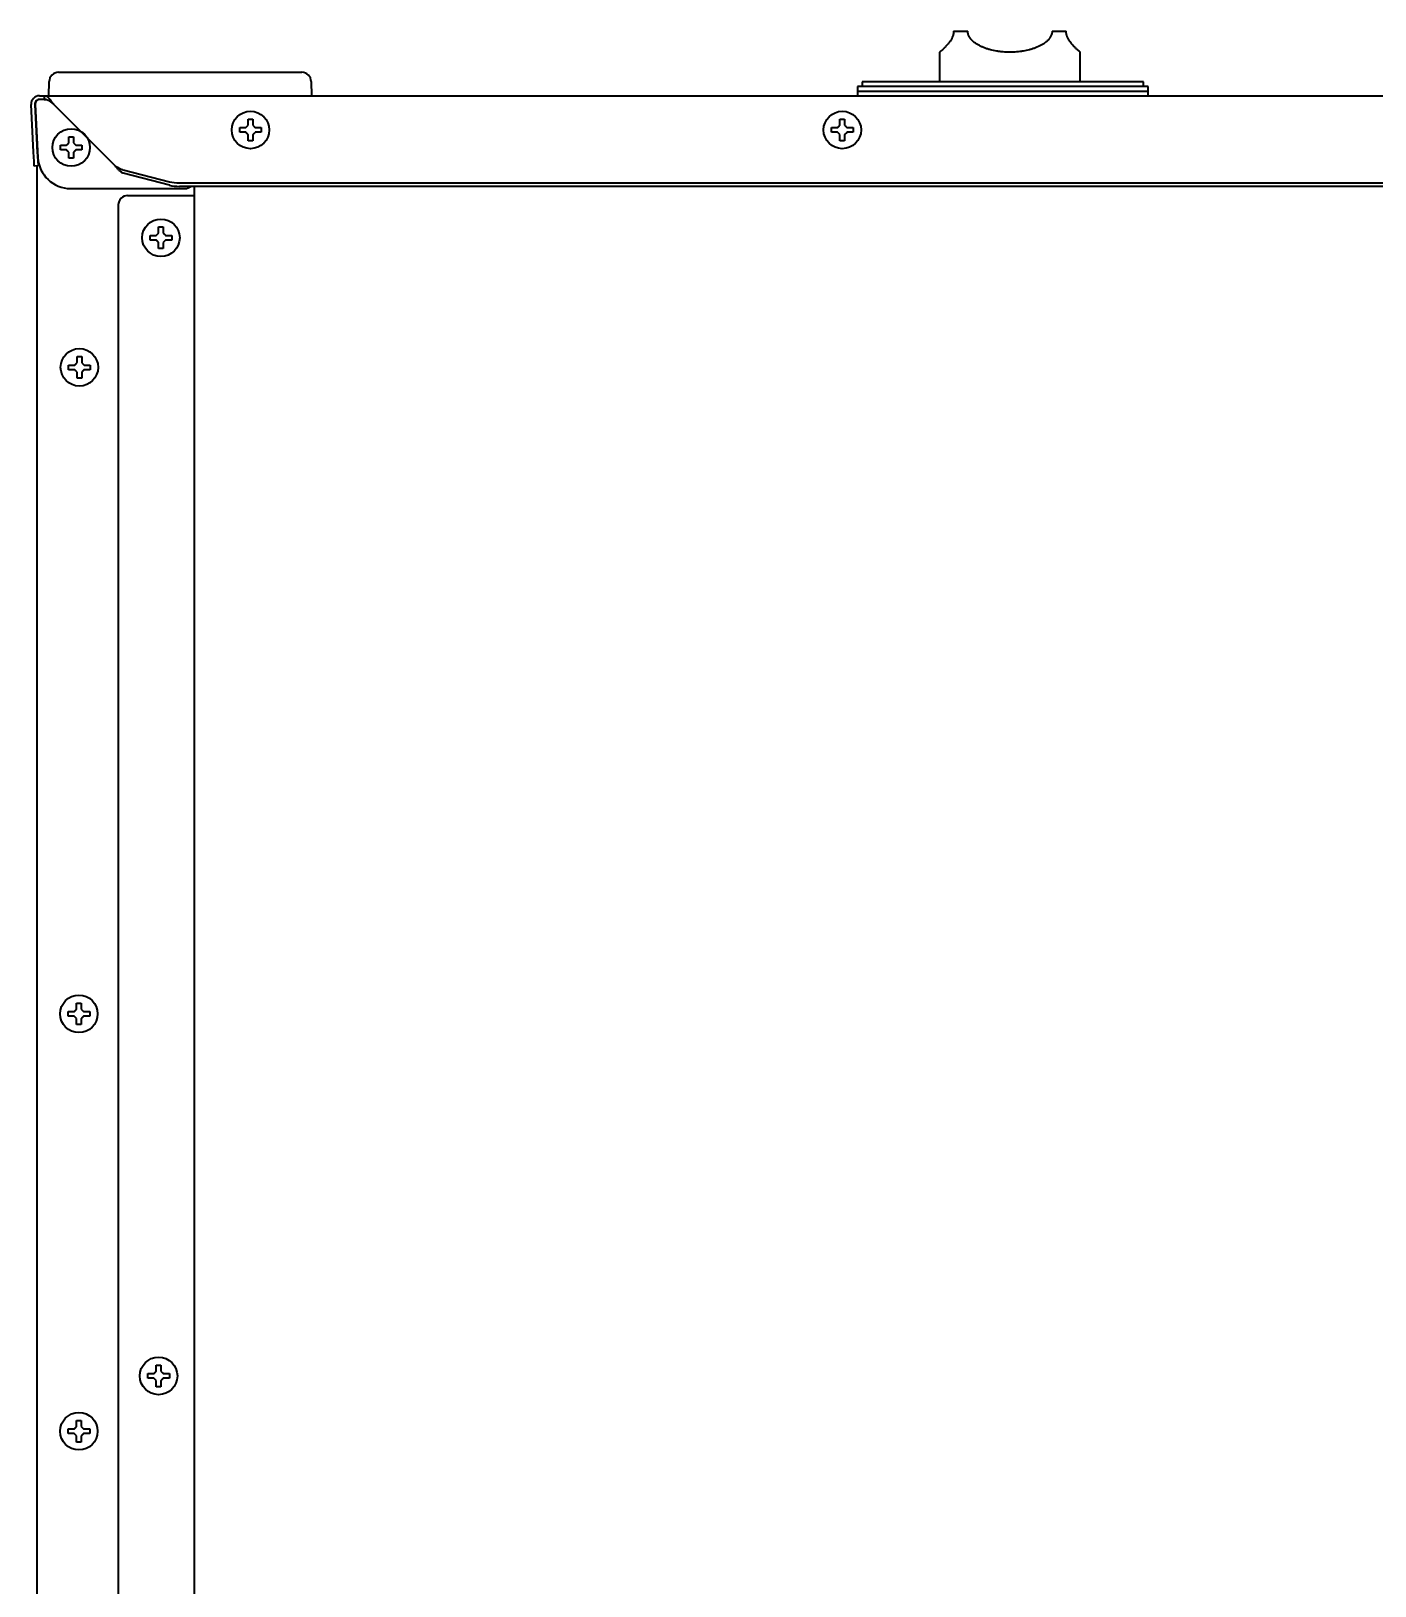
# Model space of a CAD drawing. Extents: x 6327 to 10269, y -393 to 3036.
# Drawn here: x 6336.3 to 6622.9, y 1602.6 to 1934.3 of the extents above; entities that cross this region are included whole.
import ezdxf

# ---------------------------------------------------------------- set-up
doc = ezdxf.new("R2010")
doc.units = 0
doc.header["$LTSCALE"] = 5
doc.layers.add('1', color=7, linetype='CONTINUOUS', true_color=0xffffff)

msp = doc.modelspace()

# ---------------------------------------------------------------- linework, layer by layer
at = {"layer": '1', "color": 7, "linetype": 'Continuous', "lineweight": 35}
for p, q in [((6533.07, 1934.33), (6536.07, 1934.33)), ((6554.07, 1934.33), (6557.07, 1934.33)), ((6530.07, 1929.83), (6530.07, 1923.53)), ((6560.07, 1923.53), (6560.07, 1929.83)), ((6342.13, 1925.53), (6347.12, 1925.53)), ((6347.12, 1925.53), (6389.02, 1925.53)), ((6389.02, 1925.53), (6394.02, 1925.53)), ((6340.07, 1920.53), (6340.13, 1923.56)), ((6396.02, 1923.56), (6396.07, 1920.53)), ((6543.57, 1922.53), (6512.57, 1922.53)), ((6512.57, 1922.53), (6512.57, 1921.53)), ((6512.57, 1921.53), (6574.57, 1921.53)), ((6512.57, 1921.53), (6512.57, 1920.53)), ((6573.57, 1923.53), (6513.57, 1923.53)), ((6513.57, 1923.53), (6513.57, 1922.53)), ((6574.57, 1922.53), (6543.57, 1922.53)), ((6573.57, 1922.53), (6573.57, 1923.53)), ((6574.57, 1921.53), (6574.57, 1922.53)), ((6574.57, 1920.53), (6574.57, 1921.53)), ((6336.81, 1908.52), (6336.28, 1918.63)), ((6337.07, 1918.67), (6337.6, 1908.56)), ((6337.13, 1918.67), (6337.72, 1907.37)), ((6338.07, 1920.53), (6339.07, 1920.53)), ((6339.07, 1919.73), (6338.07, 1919.73)), ((6339.34, 1920.53), (7085.8, 1920.53)), ((6339.44, 1919.73), (6339.47, 1919.73)), ((6341.07, 1918.73), (6354.27, 1905.53)), ((6380.77, 1913.23), (6380.77, 1913.73)), ((6380.77, 1912.73), (6380.77, 1913.23)), ((6385.37, 1913.73), (6385.37, 1913.23)), ((6385.37, 1913.23), (6385.37, 1912.73)), ((6507.02, 1913.23), (6507.02, 1913.73)), ((6507.02, 1912.73), (6507.02, 1913.23)), ((6511.62, 1913.73), (6511.62, 1913.23)), ((6511.62, 1913.23), (6511.62, 1912.73)), ((6336.91, 1906.52), (6336.81, 1908.52)), ((6337.57, 1909.15), (6337.57, 1910.18)), ((6337.6, 1908.56), (6337.76, 1905.57)), ((6342.52, 1909.48), (6342.52, 1909.98)), ((6342.52, 1908.98), (6342.52, 1909.48)), ((6347.12, 1909.98), (6347.12, 1909.48)), ((6347.12, 1909.48), (6347.12, 1908.98)), ((6336.96, 1905.53), (6336.91, 1906.52)), ((6337.76, 1905.57), (6336.96, 1905.53)), ((6337.57, 1374.13), (6337.57, 1905.55)), ((6355.94, 1904.75), (6365.83, 1902.19)), ((6365.83, 1901.42), (6355.94, 1903.98)), ((6367.95, 1901.97), (7057.19, 1901.97)), ((7057.19, 1901.19), (6367.95, 1901.19)), ((6371.07, 1901.19), (6371.07, 1387.03)), ((6344.7, 1900.73), (6369.08, 1900.73)), ((6356.87, 1899.23), (6370.07, 1899.23)), ((6370.07, 1899.23), (6371.07, 1899.23)), ((6354.87, 1897.23), (6354.87, 1376.53)), ((6361.67, 1890.23), (6361.67, 1890.73)), ((6361.67, 1889.73), (6361.67, 1890.23)), ((6366.27, 1890.73), (6366.27, 1890.23)), ((6366.27, 1890.23), (6366.27, 1889.73)), ((6344.27, 1862.58), (6344.27, 1863.08)), ((6344.27, 1862.08), (6344.27, 1862.58)), ((6348.87, 1863.08), (6348.87, 1862.58)), ((6348.87, 1862.58), (6348.87, 1862.08)), ((6344.17, 1724.63), (6344.17, 1725.13)), ((6348.77, 1725.13), (6348.77, 1724.63)), ((6344.17, 1724.13), (6344.17, 1724.63)), ((6348.77, 1724.63), (6348.77, 1724.13)), ((6361.17, 1647.38), (6361.17, 1647.88)), ((6361.17, 1646.88), (6361.17, 1647.38)), ((6365.77, 1647.88), (6365.77, 1647.38)), ((6365.77, 1647.38), (6365.77, 1646.88)), ((6344.17, 1635.58), (6344.17, 1636.08)), ((6344.17, 1635.08), (6344.17, 1635.58)), ((6348.77, 1636.08), (6348.77, 1635.58)), ((6348.77, 1635.58), (6348.77, 1635.08))]:
    msp.add_line(p, q, dxfattribs=at)
for centre in [(6383.07, 1913.23), (6509.32, 1913.23), (6344.82, 1909.48), (6363.97, 1890.23), (6346.57, 1862.58), (6346.47, 1724.63), (6363.47, 1647.38), (6346.47, 1635.58)]:
    msp.add_circle(centre, 4, dxfattribs=at)
for centre, radius, start, end in [((6342.13, 1923.53), 2, 90, 179), ((6394.02, 1923.53), 2, 1, 90), ((6338.07, 1918.73), 1.8, 90, 183), ((6338.07, 1918.73), 1, 90, 183), ((6356.87, 1897.23), 2, 90, 180)]:
    msp.add_arc(centre, radius, start, end, dxfattribs=at)
for centre, major_axis, ratio, start_param, end_param in [((6338.13, 1918.73), (0.726, -0.689), 0.998716, 2.330656, 3.952529), ((6344.71, 1907.75), (-2.31, -6.64), 0.995739, 5.100498, 6.616119), ((6367.95, 1902.74), (-3, 0), 0.258819, 0.785398, 1.570796), ((6367.95, 1901.97), (3, 0), 0.258819, 3.926991, 4.712389), ((6369.07, 1902.73), (-1.42, 1.42), 0.992433, 2.359993, 3.055618)]:
    msp.add_ellipse(centre, major_axis=major_axis, ratio=ratio, start_param=start_param, end_param=end_param, dxfattribs=at)
for points, knots in [([(6533.07, 1934.33), (6533.07, 1934.27), (6533.07, 1934.21), (6533.06, 1934.09), (6533.06, 1934.03), (6533.04, 1933.85), (6533.02, 1933.74), (6532.97, 1933.51), (6532.93, 1933.4), (6532.86, 1933.2), (6532.83, 1933.1), (6532.76, 1932.96), (6532.74, 1932.91), (6532.7, 1932.82), (6532.68, 1932.77), (6532.61, 1932.64), (6532.56, 1932.55), (6532.47, 1932.39), (6532.42, 1932.32), (6532.32, 1932.17), (6532.27, 1932.09), (6532.19, 1931.99), (6532.17, 1931.95), (6532.12, 1931.89), (6532.09, 1931.85), (6532.02, 1931.76), (6531.97, 1931.69), (6531.82, 1931.51), (6531.72, 1931.4), (6531.54, 1931.19), (6531.45, 1931.1), (6531.27, 1930.91), (6531.18, 1930.83), (6531.06, 1930.71), (6531.02, 1930.67), (6530.94, 1930.6), (6530.91, 1930.56), (6530.8, 1930.46), (6530.73, 1930.4), (6530.54, 1930.22), (6530.43, 1930.13), (6530.3, 1930.01), (6530.26, 1929.98), (6530.21, 1929.94), (6530.18, 1929.92), (6530.16, 1929.9), (6530.15, 1929.89), (6530.15, 1929.89), (6530.12, 1929.86), (6530.1, 1929.85), (6530.08, 1929.83), (6530.07, 1929.83), (6530.07, 1929.83), (6530.07, 1929.83), (6530.07, 1929.83)], [0, 0, 0, 0, 0.015615, 0.015615, 0.031229, 0.031229, 0.062458, 0.062458, 0.093687, 0.093687, 0.124916, 0.124916, 0.140531, 0.140531, 0.156145, 0.156145, 0.187374, 0.187374, 0.218603, 0.218603, 0.249832, 0.249832, 0.265447, 0.265447, 0.281061, 0.281061, 0.312291, 0.312291, 0.374749, 0.374749, 0.437207, 0.437207, 0.499665, 0.499665, 0.530894, 0.530894, 0.562123, 0.562123, 0.624581, 0.624581, 0.749497, 0.749497, 0.811955, 0.811955, 0.843184, 0.858799, 0.858799, 0.874413, 0.874413, 0.936872, 0.936872, 0.99933, 0.99933, 1, 1, 1, 1]), ([(6554.07, 1934.33), (6554.07, 1934.27), (6554.07, 1934.21), (6554.06, 1934.09), (6554.05, 1934.03), (6554.03, 1933.85), (6554, 1933.74), (6553.93, 1933.51), (6553.88, 1933.4), (6553.79, 1933.2), (6553.73, 1933.1), (6553.66, 1932.98), (6553.65, 1932.96), (6553.61, 1932.91), (6553.6, 1932.89), (6553.55, 1932.82), (6553.52, 1932.77), (6553.42, 1932.64), (6553.35, 1932.55), (6553.2, 1932.39), (6553.13, 1932.31), (6552.97, 1932.16), (6552.89, 1932.09), (6552.77, 1931.99), (6552.72, 1931.95), (6552.64, 1931.89), (6552.59, 1931.85), (6552.46, 1931.76), (6552.38, 1931.69), (6552.2, 1931.57), (6552.1, 1931.52), (6551.92, 1931.4), (6551.82, 1931.35), (6551.35, 1931.09), (6550.95, 1930.91), (6550.43, 1930.71), (6550.32, 1930.67), (6550.11, 1930.6), (6549.79, 1930.49), (6549.46, 1930.39), (6548.8, 1930.22), (6548.35, 1930.13), (6547.77, 1930.03), (6547.6, 1930.01), (6547.42, 1929.98), (6547.3, 1929.97), (6547.25, 1929.96), (6546.95, 1929.92), (6546.72, 1929.9), (6546.01, 1929.84), (6545.54, 1929.83), (6544.6, 1929.83), (6544.13, 1929.84), (6543.54, 1929.89), (6543.42, 1929.9), (6543.18, 1929.93), (6542.83, 1929.96), (6542.48, 1930.01), (6541.8, 1930.13), (6541.35, 1930.22), (6540.69, 1930.39), (6540.47, 1930.46), (6540.15, 1930.56), (6540.04, 1930.59), (6539.83, 1930.67), (6539.72, 1930.71), (6539.41, 1930.83), (6539.2, 1930.91), (6538.8, 1931.09), (6538.61, 1931.19), (6538.23, 1931.4), (6538.04, 1931.51), (6537.77, 1931.69), (6537.68, 1931.76), (6537.51, 1931.89), (6537.42, 1931.95), (6537.26, 1932.09), (6537.18, 1932.16), (6537.02, 1932.32), (6536.94, 1932.39), (6536.83, 1932.52), (6536.8, 1932.56), (6536.73, 1932.64), (6536.69, 1932.68), (6536.59, 1932.82), (6536.53, 1932.91), (6536.41, 1933.1), (6536.36, 1933.2), (6536.3, 1933.32), (6536.29, 1933.35), (6536.26, 1933.4), (6536.25, 1933.43), (6536.22, 1933.51), (6536.2, 1933.57), (6536.15, 1933.73), (6536.12, 1933.85), (6536.1, 1934), (6536.09, 1934.03), (6536.09, 1934.09), (6536.08, 1934.12), (6536.08, 1934.21), (6536.07, 1934.27), (6536.07, 1934.33)], [0, 0, 0, 0, 0.007812, 0.007812, 0.015625, 0.015625, 0.03125, 0.03125, 0.046875, 0.046875, 0.0625, 0.0625, 0.066406, 0.066406, 0.070313, 0.070313, 0.078125, 0.078125, 0.09375, 0.09375, 0.109375, 0.109375, 0.125, 0.125, 0.132813, 0.132813, 0.140625, 0.140625, 0.15625, 0.15625, 0.171875, 0.171875, 0.1875, 0.1875, 0.25, 0.25, 0.265625, 0.265625, 0.28125, 0.3125, 0.3125, 0.375, 0.375, 0.390625, 0.398438, 0.398438, 0.40625, 0.40625, 0.4375, 0.4375, 0.5, 0.5, 0.5625, 0.5625, 0.578125, 0.578125, 0.59375, 0.625, 0.625, 0.6875, 0.6875, 0.71875, 0.71875, 0.734375, 0.734375, 0.75, 0.75, 0.78125, 0.78125, 0.8125, 0.8125, 0.84375, 0.84375, 0.859375, 0.859375, 0.875, 0.875, 0.890625, 0.890625, 0.90625, 0.90625, 0.914062, 0.914062, 0.921875, 0.921875, 0.9375, 0.9375, 0.953125, 0.953125, 0.957031, 0.957031, 0.960937, 0.960937, 0.96875, 0.96875, 0.984375, 0.984375, 0.988281, 0.988281, 0.992187, 0.992187, 1, 1, 1, 1]), ([(6560.07, 1929.83), (6560.07, 1929.83), (6560.07, 1929.83), (6560.07, 1929.83), (6560.07, 1929.83), (6560.04, 1929.85), (6560.03, 1929.86), (6559.96, 1929.92), (6559.89, 1929.98), (6559.78, 1930.07), (6559.75, 1930.1), (6559.71, 1930.13), (6559.68, 1930.16), (6559.67, 1930.17), (6559.6, 1930.23), (6559.54, 1930.28), (6559.42, 1930.4), (6559.35, 1930.46), (6559.2, 1930.6), (6559.13, 1930.67), (6558.96, 1930.83), (6558.88, 1930.91), (6558.7, 1931.09), (6558.61, 1931.19), (6558.49, 1931.32), (6558.47, 1931.35), (6558.42, 1931.4), (6558.4, 1931.43), (6558.32, 1931.52), (6558.27, 1931.57), (6558.13, 1931.76), (6558.03, 1931.88), (6557.9, 1932.06), (6557.88, 1932.09), (6557.83, 1932.17), (6557.8, 1932.2), (6557.73, 1932.32), (6557.68, 1932.39), (6557.58, 1932.56), (6557.54, 1932.64), (6557.45, 1932.81), (6557.4, 1932.91), (6557.35, 1933.03), (6557.34, 1933.05), (6557.32, 1933.1), (6557.29, 1933.17), (6557.26, 1933.25), (6557.21, 1933.41), (6557.18, 1933.51), (6557.15, 1933.65), (6557.14, 1933.68), (6557.13, 1933.74), (6557.12, 1933.77), (6557.11, 1933.85), (6557.1, 1933.91), (6557.08, 1934.09), (6557.07, 1934.21), (6557.07, 1934.33)], [0, 0, 0, 0, 0.001747, 0.001747, 0.064137, 0.064137, 0.126528, 0.126528, 0.25131, 0.25131, 0.282505, 0.298103, 0.298103, 0.313701, 0.313701, 0.376092, 0.376092, 0.438482, 0.438482, 0.500873, 0.500873, 0.563264, 0.563264, 0.625655, 0.625655, 0.641253, 0.641253, 0.65685, 0.65685, 0.688046, 0.688046, 0.750437, 0.750437, 0.766034, 0.766034, 0.781632, 0.781632, 0.812827, 0.812827, 0.844023, 0.844023, 0.875218, 0.875218, 0.883017, 0.883017, 0.890816, 0.906414, 0.906414, 0.937609, 0.937609, 0.945408, 0.945408, 0.953207, 0.953207, 0.968805, 0.968805, 1, 1, 1, 1]), ([(6339.34, 1920.53), (6339.38, 1920.53), (6339.42, 1920.52), (6339.48, 1920.49), (6339.5, 1920.48), (6339.54, 1920.45), (6339.55, 1920.45), (6339.58, 1920.43), (6339.59, 1920.42), (6339.65, 1920.38), (6339.71, 1920.33), (6339.82, 1920.23), (6339.88, 1920.17), (6339.95, 1920.11)], [0, 0, 0, 0, 0.25, 0.25, 0.375, 0.375, 0.4375, 0.4375, 0.5, 0.5, 0.75, 0.75, 1, 1, 1, 1]), ([(6339.95, 1919.5), (6339.89, 1919.53), (6339.83, 1919.56), (6339.72, 1919.61), (6339.67, 1919.64), (6339.6, 1919.66), (6339.59, 1919.67), (6339.56, 1919.68), (6339.53, 1919.69), (6339.49, 1919.7), (6339.42, 1919.72), (6339.38, 1919.73), (6339.34, 1919.73)], [0, 0, 0, 0, 0.25, 0.25, 0.5, 0.5, 0.5625, 0.5625, 0.625, 0.75, 0.75, 1, 1, 1, 1]), ([(6339.95, 1920.11), (6340.05, 1920.03), (6340.14, 1919.93), (6340.28, 1919.78), (6340.33, 1919.72), (6340.4, 1919.64), (6340.42, 1919.61), (6340.47, 1919.55), (6340.49, 1919.52), (6340.61, 1919.37), (6340.7, 1919.25), (6340.84, 1919.06), (6340.89, 1918.99), (6340.96, 1918.89), (6340.98, 1918.86), (6341.03, 1918.79), (6341.05, 1918.76), (6341.07, 1918.73)], [0, 0, 0, 0, 0.25, 0.25, 0.375, 0.375, 0.4375, 0.4375, 0.5, 0.5, 0.75, 0.75, 0.875, 0.875, 0.9375, 0.9375, 1, 1, 1, 1]), ([(6341.07, 1918.73), (6341.05, 1918.74), (6341.03, 1918.76), (6340.98, 1918.8), (6340.96, 1918.82), (6340.89, 1918.87), (6340.79, 1918.94), (6340.7, 1919.02), (6340.63, 1919.07), (6340.61, 1919.08), (6340.56, 1919.12), (6340.49, 1919.17), (6340.42, 1919.22), (6340.33, 1919.28), (6340.28, 1919.31), (6340.14, 1919.4), (6340.05, 1919.45), (6339.95, 1919.5)], [0, 0, 0, 0, 0.0625, 0.0625, 0.125, 0.125, 0.25, 0.375, 0.375, 0.4375, 0.4375, 0.5, 0.625, 0.625, 0.75, 0.75, 1, 1, 1, 1]), ([(6383.57, 1915.53), (6383.57, 1915.32), (6383.57, 1915.11), (6383.57, 1914.79), (6383.57, 1914.68), (6383.57, 1914.45), (6383.57, 1914.34), (6383.57, 1914.23)], [0, 0, 0, 0, 0.5, 0.5, 0.75, 0.75, 1, 1, 1, 1]), ([(6509.82, 1915.53), (6509.82, 1915.32), (6509.82, 1915.11), (6509.82, 1914.79), (6509.82, 1914.68), (6509.82, 1914.45), (6509.82, 1914.34), (6509.82, 1914.23)], [0, 0, 0, 0, 0.5, 0.5, 0.75, 0.75, 1, 1, 1, 1]), ([(6345.32, 1911.78), (6345.32, 1911.57), (6345.32, 1911.36), (6345.32, 1911.04), (6345.32, 1910.93), (6345.32, 1910.7), (6345.32, 1910.59), (6345.32, 1910.48)], [0, 0, 0, 0, 0.5, 0.5, 0.75, 0.75, 1, 1, 1, 1]), ([(6380.77, 1913.73), (6380.98, 1913.73), (6381.19, 1913.73), (6381.51, 1913.73), (6381.62, 1913.73), (6381.84, 1913.73), (6381.96, 1913.73), (6382.07, 1913.73)], [0, 0, 0, 0, 0.5, 0.5, 0.75, 0.75, 1, 1, 1, 1]), ([(6382.57, 1910.93), (6382.57, 1911.13), (6382.57, 1911.34), (6382.57, 1911.66), (6382.57, 1911.77), (6382.57, 1912), (6382.57, 1912.11), (6382.57, 1912.23)], [0, 0, 0, 0, 0.5, 0.5, 0.75, 0.75, 1, 1, 1, 1]), ([(6385.37, 1912.73), (6385.17, 1912.73), (6384.96, 1912.73), (6384.64, 1912.73), (6384.53, 1912.73), (6384.3, 1912.73), (6384.19, 1912.73), (6384.07, 1912.73)], [0, 0, 0, 0, 0.5, 0.5, 0.75, 0.75, 1, 1, 1, 1]), ([(6507.02, 1913.73), (6507.23, 1913.73), (6507.44, 1913.73), (6507.76, 1913.73), (6507.87, 1913.73), (6508.09, 1913.73), (6508.21, 1913.73), (6508.32, 1913.73)], [0, 0, 0, 0, 0.5, 0.5, 0.75, 0.75, 1, 1, 1, 1]), ([(6508.82, 1910.93), (6508.82, 1911.13), (6508.82, 1911.34), (6508.82, 1911.66), (6508.82, 1911.77), (6508.82, 1912), (6508.82, 1912.11), (6508.82, 1912.23)], [0, 0, 0, 0, 0.5, 0.5, 0.75, 0.75, 1, 1, 1, 1]), ([(6511.62, 1912.73), (6511.42, 1912.73), (6511.21, 1912.73), (6510.89, 1912.73), (6510.78, 1912.73), (6510.55, 1912.73), (6510.44, 1912.73), (6510.32, 1912.73)], [0, 0, 0, 0, 0.5, 0.5, 0.75, 0.75, 1, 1, 1, 1]), ([(6342.52, 1909.98), (6342.73, 1909.98), (6342.94, 1909.98), (6343.26, 1909.98), (6343.37, 1909.98), (6343.59, 1909.98), (6343.71, 1909.98), (6343.82, 1909.98)], [0, 0, 0, 0, 0.5, 0.5, 0.75, 0.75, 1, 1, 1, 1]), ([(6344.32, 1907.18), (6344.32, 1907.38), (6344.32, 1907.59), (6344.32, 1907.91), (6344.32, 1908.02), (6344.32, 1908.25), (6344.32, 1908.36), (6344.32, 1908.48)], [0, 0, 0, 0, 0.5, 0.5, 0.75, 0.75, 1, 1, 1, 1]), ([(6347.12, 1908.98), (6346.92, 1908.98), (6346.71, 1908.98), (6346.39, 1908.98), (6346.28, 1908.98), (6346.05, 1908.98), (6345.94, 1908.98), (6345.82, 1908.98)], [0, 0, 0, 0, 0.5, 0.5, 0.75, 0.75, 1, 1, 1, 1]), ([(6355.94, 1903.98), (6355.87, 1904), (6355.8, 1904.03), (6355.71, 1904.08), (6355.7, 1904.09), (6355.66, 1904.11), (6355.64, 1904.12), (6355.59, 1904.15), (6355.56, 1904.17), (6355.45, 1904.24), (6355.38, 1904.3), (6355.25, 1904.42), (6355.18, 1904.48), (6355.04, 1904.62), (6354.97, 1904.7), (6354.83, 1904.85), (6354.76, 1904.93), (6354.66, 1905.05), (6354.62, 1905.09), (6354.57, 1905.16), (6354.55, 1905.18), (6354.52, 1905.22), (6354.5, 1905.24), (6354.41, 1905.35), (6354.34, 1905.44), (6354.27, 1905.53)], [0, 0, 0, 0, 0.125, 0.125, 0.15625, 0.15625, 0.1875, 0.1875, 0.25, 0.25, 0.375, 0.375, 0.5, 0.5, 0.625, 0.625, 0.75, 0.75, 0.8125, 0.8125, 0.84375, 0.84375, 0.875, 0.875, 1, 1, 1, 1]), ([(6354.27, 1905.53), (6354.31, 1905.5), (6354.34, 1905.48), (6354.41, 1905.44), (6354.45, 1905.42), (6354.55, 1905.35), (6354.62, 1905.31), (6354.83, 1905.19), (6354.97, 1905.11), (6355.18, 1905), (6355.25, 1904.97), (6355.35, 1904.93), (6355.39, 1904.91), (6355.46, 1904.88), (6355.49, 1904.87), (6355.59, 1904.84), (6355.66, 1904.81), (6355.8, 1904.78), (6355.87, 1904.76), (6355.94, 1904.75)], [0, 0, 0, 0, 0.0625, 0.0625, 0.125, 0.125, 0.25, 0.25, 0.5, 0.5, 0.625, 0.625, 0.6875, 0.6875, 0.75, 0.75, 0.875, 0.875, 1, 1, 1, 1]), ([(6364.47, 1892.53), (6364.47, 1892.32), (6364.47, 1892.11), (6364.47, 1891.79), (6364.47, 1891.68), (6364.47, 1891.45), (6364.47, 1891.34), (6364.47, 1891.23)], [0, 0, 0, 0, 0.5, 0.5, 0.75, 0.75, 1, 1, 1, 1]), ([(6361.67, 1890.73), (6361.88, 1890.73), (6362.09, 1890.73), (6362.41, 1890.73), (6362.52, 1890.73), (6362.74, 1890.73), (6362.86, 1890.73), (6362.97, 1890.73)], [0, 0, 0, 0, 0.5, 0.5, 0.75, 0.75, 1, 1, 1, 1]), ([(6363.47, 1887.93), (6363.47, 1888.13), (6363.47, 1888.34), (6363.47, 1888.66), (6363.47, 1888.77), (6363.47, 1889), (6363.47, 1889.11), (6363.47, 1889.23)], [0, 0, 0, 0, 0.5, 0.5, 0.75, 0.75, 1, 1, 1, 1]), ([(6366.27, 1889.73), (6366.07, 1889.73), (6365.86, 1889.73), (6365.54, 1889.73), (6365.43, 1889.73), (6365.2, 1889.73), (6365.09, 1889.73), (6364.97, 1889.73)], [0, 0, 0, 0, 0.5, 0.5, 0.75, 0.75, 1, 1, 1, 1]), ([(6347.07, 1864.88), (6347.07, 1864.67), (6347.07, 1864.46), (6347.07, 1864.14), (6347.07, 1864.03), (6347.07, 1863.8), (6347.07, 1863.69), (6347.07, 1863.58)], [0, 0, 0, 0, 0.5, 0.5, 0.75, 0.75, 1, 1, 1, 1]), ([(6344.27, 1863.08), (6344.48, 1863.08), (6344.69, 1863.08), (6345.01, 1863.08), (6345.12, 1863.08), (6345.34, 1863.08), (6345.46, 1863.08), (6345.57, 1863.08)], [0, 0, 0, 0, 0.5, 0.5, 0.75, 0.75, 1, 1, 1, 1]), ([(6346.07, 1860.28), (6346.07, 1860.48), (6346.07, 1860.69), (6346.07, 1861.01), (6346.07, 1861.12), (6346.07, 1861.35), (6346.07, 1861.46), (6346.07, 1861.58)], [0, 0, 0, 0, 0.5, 0.5, 0.75, 0.75, 1, 1, 1, 1]), ([(6348.87, 1862.08), (6348.67, 1862.08), (6348.46, 1862.08), (6348.14, 1862.08), (6348.03, 1862.08), (6347.8, 1862.08), (6347.69, 1862.08), (6347.57, 1862.08)], [0, 0, 0, 0, 0.5, 0.5, 0.75, 0.75, 1, 1, 1, 1]), ([(6344.17, 1725.13), (6344.38, 1725.13), (6344.59, 1725.13), (6344.91, 1725.13), (6345.02, 1725.13), (6345.24, 1725.13), (6345.36, 1725.13), (6345.47, 1725.13)], [0, 0, 0, 0, 0.5, 0.5, 0.75, 0.75, 1, 1, 1, 1]), ([(6346.97, 1726.93), (6346.97, 1726.72), (6346.97, 1726.51), (6346.97, 1726.19), (6346.97, 1726.08), (6346.97, 1725.85), (6346.97, 1725.74), (6346.97, 1725.63)], [0, 0, 0, 0, 0.5, 0.5, 0.75, 0.75, 1, 1, 1, 1]), ([(6345.97, 1722.33), (6345.97, 1722.53), (6345.97, 1722.74), (6345.97, 1723.06), (6345.97, 1723.17), (6345.97, 1723.4), (6345.97, 1723.51), (6345.97, 1723.63)], [0, 0, 0, 0, 0.5, 0.5, 0.75, 0.75, 1, 1, 1, 1]), ([(6348.77, 1724.13), (6348.57, 1724.13), (6348.36, 1724.13), (6348.04, 1724.13), (6347.93, 1724.13), (6347.7, 1724.13), (6347.59, 1724.13), (6347.47, 1724.13)], [0, 0, 0, 0, 0.5, 0.5, 0.75, 0.75, 1, 1, 1, 1]), ([(6363.97, 1649.68), (6363.97, 1649.47), (6363.97, 1649.26), (6363.97, 1648.94), (6363.97, 1648.83), (6363.97, 1648.6), (6363.97, 1648.49), (6363.97, 1648.38)], [0, 0, 0, 0, 0.5, 0.5, 0.75, 0.75, 1, 1, 1, 1]), ([(6361.17, 1647.88), (6361.38, 1647.88), (6361.59, 1647.88), (6361.91, 1647.88), (6362.02, 1647.88), (6362.24, 1647.88), (6362.36, 1647.88), (6362.47, 1647.88)], [0, 0, 0, 0, 0.5, 0.5, 0.75, 0.75, 1, 1, 1, 1]), ([(6362.97, 1645.08), (6362.97, 1645.28), (6362.97, 1645.49), (6362.97, 1645.81), (6362.97, 1645.92), (6362.97, 1646.15), (6362.97, 1646.26), (6362.97, 1646.38)], [0, 0, 0, 0, 0.5, 0.5, 0.75, 0.75, 1, 1, 1, 1]), ([(6365.77, 1646.88), (6365.57, 1646.88), (6365.36, 1646.88), (6365.04, 1646.88), (6364.93, 1646.88), (6364.7, 1646.88), (6364.59, 1646.88), (6364.47, 1646.88)], [0, 0, 0, 0, 0.5, 0.5, 0.75, 0.75, 1, 1, 1, 1]), ([(6344.17, 1636.08), (6344.38, 1636.08), (6344.59, 1636.08), (6344.91, 1636.08), (6345.02, 1636.08), (6345.24, 1636.08), (6345.36, 1636.08), (6345.47, 1636.08)], [0, 0, 0, 0, 0.5, 0.5, 0.75, 0.75, 1, 1, 1, 1]), ([(6346.97, 1637.88), (6346.97, 1637.67), (6346.97, 1637.46), (6346.97, 1637.14), (6346.97, 1637.03), (6346.97, 1636.8), (6346.97, 1636.69), (6346.97, 1636.58)], [0, 0, 0, 0, 0.5, 0.5, 0.75, 0.75, 1, 1, 1, 1]), ([(6345.97, 1633.28), (6345.97, 1633.48), (6345.97, 1633.69), (6345.97, 1634.01), (6345.97, 1634.12), (6345.97, 1634.35), (6345.97, 1634.46), (6345.97, 1634.58)], [0, 0, 0, 0, 0.5, 0.5, 0.75, 0.75, 1, 1, 1, 1]), ([(6348.77, 1635.08), (6348.57, 1635.08), (6348.36, 1635.08), (6348.04, 1635.08), (6347.93, 1635.08), (6347.7, 1635.08), (6347.59, 1635.08), (6347.47, 1635.08)], [0, 0, 0, 0, 0.5, 0.5, 0.75, 0.75, 1, 1, 1, 1])]:
    msp.add_open_spline(points, degree=3, knots=knots, dxfattribs=at)
for points in [[(6339.07, 1920.53), (6339.07, 1920.26), (6339.07, 1919.99), (6339.07, 1919.73)], [(6339.07, 1920.53), (6339.16, 1920.53), (6339.25, 1920.53), (6339.34, 1920.53)], [(6339.07, 1919.73), (6339.16, 1919.73), (6339.25, 1919.73), (6339.34, 1919.73)], [(6382.07, 1913.73), (6382.1, 1913.75), (6382.14, 1913.8), (6382.22, 1913.87), (6382.29, 1913.94), (6382.36, 1914.01), (6382.43, 1914.08), (6382.5, 1914.15), (6382.55, 1914.2), (6382.57, 1914.23)], [(6382.57, 1914.23), (6382.57, 1914.28), (6382.57, 1914.39), (6382.57, 1914.55), (6382.57, 1914.71), (6382.57, 1914.86), (6382.57, 1915.02), (6382.57, 1915.17), (6382.57, 1915.34), (6382.57, 1915.46), (6382.57, 1915.53)], [(6382.57, 1915.53), (6382.74, 1915.53), (6383.07, 1915.53), (6383.41, 1915.53), (6383.57, 1915.53)], [(6383.57, 1914.23), (6383.6, 1914.2), (6383.65, 1914.15), (6383.72, 1914.08), (6383.8, 1914), (6383.87, 1913.93), (6383.93, 1913.86), (6384, 1913.8), (6384.05, 1913.75), (6384.07, 1913.73)], [(6508.32, 1913.73), (6508.35, 1913.75), (6508.39, 1913.8), (6508.47, 1913.87), (6508.54, 1913.94), (6508.61, 1914.01), (6508.68, 1914.08), (6508.75, 1914.15), (6508.8, 1914.2), (6508.82, 1914.23)], [(6508.82, 1914.23), (6508.82, 1914.28), (6508.82, 1914.39), (6508.82, 1914.55), (6508.82, 1914.71), (6508.82, 1914.86), (6508.82, 1915.02), (6508.82, 1915.17), (6508.82, 1915.34), (6508.82, 1915.46), (6508.82, 1915.53)], [(6508.82, 1915.53), (6508.99, 1915.53), (6509.32, 1915.53), (6509.66, 1915.53), (6509.82, 1915.53)], [(6509.82, 1914.23), (6509.85, 1914.2), (6509.9, 1914.15), (6509.97, 1914.08), (6510.05, 1914), (6510.12, 1913.93), (6510.18, 1913.86), (6510.25, 1913.8), (6510.3, 1913.75), (6510.32, 1913.73)], [(6344.32, 1910.48), (6344.32, 1910.53), (6344.32, 1910.64), (6344.32, 1910.8), (6344.32, 1910.96), (6344.32, 1911.11), (6344.32, 1911.27), (6344.32, 1911.42), (6344.32, 1911.59), (6344.32, 1911.71), (6344.32, 1911.78)], [(6344.32, 1911.78), (6344.49, 1911.78), (6344.82, 1911.78), (6345.16, 1911.78), (6345.32, 1911.78)], [(6382.07, 1912.73), (6382.02, 1912.73), (6381.91, 1912.73), (6381.75, 1912.73), (6381.59, 1912.73), (6381.43, 1912.73), (6381.28, 1912.73), (6381.13, 1912.73), (6380.96, 1912.73), (6380.84, 1912.73), (6380.77, 1912.73)], [(6382.57, 1912.23), (6382.55, 1912.25), (6382.5, 1912.3), (6382.42, 1912.38), (6382.35, 1912.45), (6382.28, 1912.52), (6382.21, 1912.59), (6382.14, 1912.66), (6382.1, 1912.7), (6382.07, 1912.73)], [(6383.57, 1910.93), (6383.41, 1910.93), (6383.07, 1910.93), (6382.74, 1910.93), (6382.57, 1910.93)], [(6384.07, 1912.73), (6384.05, 1912.7), (6384, 1912.65), (6383.93, 1912.58), (6383.86, 1912.51), (6383.79, 1912.44), (6383.72, 1912.37), (6383.64, 1912.3), (6383.6, 1912.25), (6383.57, 1912.23)], [(6383.57, 1912.23), (6383.57, 1912.17), (6383.57, 1912.06), (6383.57, 1911.9), (6383.57, 1911.74), (6383.57, 1911.59), (6383.57, 1911.44), (6383.57, 1911.28), (6383.57, 1911.11), (6383.57, 1910.99), (6383.57, 1910.93)], [(6384.07, 1913.73), (6384.13, 1913.73), (6384.24, 1913.73), (6384.4, 1913.73), (6384.56, 1913.73), (6384.71, 1913.73), (6384.86, 1913.73), (6385.02, 1913.73), (6385.19, 1913.73), (6385.31, 1913.73), (6385.37, 1913.73)], [(6508.32, 1912.73), (6508.27, 1912.73), (6508.16, 1912.73), (6508, 1912.73), (6507.84, 1912.73), (6507.68, 1912.73), (6507.53, 1912.73), (6507.38, 1912.73), (6507.21, 1912.73), (6507.09, 1912.73), (6507.02, 1912.73)], [(6508.82, 1912.23), (6508.8, 1912.25), (6508.75, 1912.3), (6508.67, 1912.38), (6508.6, 1912.45), (6508.53, 1912.52), (6508.46, 1912.59), (6508.39, 1912.66), (6508.35, 1912.7), (6508.32, 1912.73)], [(6509.82, 1910.93), (6509.66, 1910.93), (6509.32, 1910.93), (6508.99, 1910.93), (6508.82, 1910.93)], [(6510.32, 1912.73), (6510.3, 1912.7), (6510.25, 1912.65), (6510.18, 1912.58), (6510.11, 1912.51), (6510.04, 1912.44), (6509.97, 1912.37), (6509.89, 1912.3), (6509.85, 1912.25), (6509.82, 1912.23)], [(6509.82, 1912.23), (6509.82, 1912.17), (6509.82, 1912.06), (6509.82, 1911.9), (6509.82, 1911.74), (6509.82, 1911.59), (6509.82, 1911.44), (6509.82, 1911.28), (6509.82, 1911.11), (6509.82, 1910.99), (6509.82, 1910.93)], [(6510.32, 1913.73), (6510.38, 1913.73), (6510.49, 1913.73), (6510.65, 1913.73), (6510.81, 1913.73), (6510.96, 1913.73), (6511.11, 1913.73), (6511.27, 1913.73), (6511.44, 1913.73), (6511.56, 1913.73), (6511.62, 1913.73)], [(6343.82, 1908.98), (6343.77, 1908.98), (6343.66, 1908.98), (6343.5, 1908.98), (6343.34, 1908.98), (6343.18, 1908.98), (6343.03, 1908.98), (6342.88, 1908.98), (6342.71, 1908.98), (6342.59, 1908.98), (6342.52, 1908.98)], [(6343.82, 1909.98), (6343.85, 1910), (6343.89, 1910.05), (6343.97, 1910.12), (6344.04, 1910.19), (6344.11, 1910.26), (6344.18, 1910.33), (6344.25, 1910.4), (6344.3, 1910.45), (6344.32, 1910.48)], [(6344.32, 1908.48), (6344.3, 1908.5), (6344.25, 1908.55), (6344.17, 1908.63), (6344.1, 1908.7), (6344.03, 1908.77), (6343.96, 1908.84), (6343.89, 1908.91), (6343.85, 1908.95), (6343.82, 1908.98)], [(6345.32, 1910.48), (6345.35, 1910.45), (6345.4, 1910.4), (6345.47, 1910.33), (6345.55, 1910.25), (6345.62, 1910.18), (6345.68, 1910.11), (6345.75, 1910.05), (6345.8, 1910), (6345.82, 1909.98)], [(6345.82, 1908.98), (6345.8, 1908.95), (6345.75, 1908.9), (6345.68, 1908.83), (6345.61, 1908.76), (6345.54, 1908.69), (6345.47, 1908.62), (6345.39, 1908.55), (6345.35, 1908.5), (6345.32, 1908.48)], [(6345.32, 1908.48), (6345.32, 1908.42), (6345.32, 1908.31), (6345.32, 1908.15), (6345.32, 1907.99), (6345.32, 1907.84), (6345.32, 1907.69), (6345.32, 1907.53), (6345.32, 1907.36), (6345.32, 1907.24), (6345.32, 1907.18)], [(6345.82, 1909.98), (6345.88, 1909.98), (6345.99, 1909.98), (6346.15, 1909.98), (6346.31, 1909.98), (6346.46, 1909.98), (6346.61, 1909.98), (6346.77, 1909.98), (6346.94, 1909.98), (6347.06, 1909.98), (6347.12, 1909.98)], [(6345.32, 1907.18), (6345.16, 1907.18), (6344.82, 1907.18), (6344.49, 1907.18), (6344.32, 1907.18)], [(6362.97, 1890.73), (6363, 1890.75), (6363.04, 1890.8), (6363.12, 1890.87), (6363.19, 1890.94), (6363.26, 1891.01), (6363.33, 1891.08), (6363.4, 1891.15), (6363.45, 1891.2), (6363.47, 1891.23)], [(6363.47, 1891.23), (6363.47, 1891.28), (6363.47, 1891.39), (6363.47, 1891.55), (6363.47, 1891.71), (6363.47, 1891.86), (6363.47, 1892.02), (6363.47, 1892.17), (6363.47, 1892.34), (6363.47, 1892.46), (6363.47, 1892.53)], [(6363.47, 1892.53), (6363.64, 1892.53), (6363.97, 1892.53), (6364.31, 1892.53), (6364.47, 1892.53)], [(6364.47, 1891.23), (6364.5, 1891.2), (6364.55, 1891.15), (6364.62, 1891.08), (6364.7, 1891), (6364.77, 1890.93), (6364.83, 1890.86), (6364.9, 1890.8), (6364.95, 1890.75), (6364.97, 1890.73)], [(6362.97, 1889.73), (6362.92, 1889.73), (6362.81, 1889.73), (6362.65, 1889.73), (6362.49, 1889.73), (6362.33, 1889.73), (6362.18, 1889.73), (6362.03, 1889.73), (6361.86, 1889.73), (6361.74, 1889.73), (6361.67, 1889.73)], [(6363.47, 1889.23), (6363.45, 1889.25), (6363.4, 1889.3), (6363.32, 1889.38), (6363.25, 1889.45), (6363.18, 1889.52), (6363.11, 1889.59), (6363.04, 1889.66), (6363, 1889.7), (6362.97, 1889.73)], [(6364.47, 1887.93), (6364.31, 1887.93), (6363.97, 1887.93), (6363.64, 1887.93), (6363.47, 1887.93)], [(6364.97, 1889.73), (6364.95, 1889.7), (6364.9, 1889.65), (6364.83, 1889.58), (6364.76, 1889.51), (6364.69, 1889.44), (6364.62, 1889.37), (6364.54, 1889.3), (6364.5, 1889.25), (6364.47, 1889.23)], [(6364.47, 1889.23), (6364.47, 1889.17), (6364.47, 1889.06), (6364.47, 1888.9), (6364.47, 1888.74), (6364.47, 1888.59), (6364.47, 1888.44), (6364.47, 1888.28), (6364.47, 1888.11), (6364.47, 1887.99), (6364.47, 1887.93)], [(6364.97, 1890.73), (6365.03, 1890.73), (6365.14, 1890.73), (6365.3, 1890.73), (6365.46, 1890.73), (6365.61, 1890.73), (6365.76, 1890.73), (6365.92, 1890.73), (6366.09, 1890.73), (6366.21, 1890.73), (6366.27, 1890.73)], [(6346.07, 1863.58), (6346.07, 1863.63), (6346.07, 1863.74), (6346.07, 1863.9), (6346.07, 1864.06), (6346.07, 1864.21), (6346.07, 1864.37), (6346.07, 1864.52), (6346.07, 1864.69), (6346.07, 1864.81), (6346.07, 1864.88)], [(6346.07, 1864.88), (6346.24, 1864.88), (6346.57, 1864.88), (6346.91, 1864.88), (6347.07, 1864.88)], [(6345.57, 1862.08), (6345.52, 1862.08), (6345.41, 1862.08), (6345.25, 1862.08), (6345.09, 1862.08), (6344.93, 1862.08), (6344.78, 1862.08), (6344.63, 1862.08), (6344.46, 1862.08), (6344.34, 1862.08), (6344.27, 1862.08)], [(6345.57, 1863.08), (6345.6, 1863.1), (6345.64, 1863.15), (6345.72, 1863.22), (6345.79, 1863.29), (6345.86, 1863.36), (6345.93, 1863.43), (6346, 1863.5), (6346.05, 1863.55), (6346.07, 1863.58)], [(6346.07, 1861.58), (6346.05, 1861.6), (6346, 1861.65), (6345.92, 1861.73), (6345.85, 1861.8), (6345.78, 1861.87), (6345.71, 1861.94), (6345.64, 1862.01), (6345.6, 1862.05), (6345.57, 1862.08)], [(6347.07, 1863.58), (6347.1, 1863.55), (6347.15, 1863.5), (6347.22, 1863.43), (6347.3, 1863.35), (6347.37, 1863.28), (6347.43, 1863.21), (6347.5, 1863.15), (6347.55, 1863.1), (6347.57, 1863.08)], [(6347.57, 1862.08), (6347.55, 1862.05), (6347.5, 1862), (6347.43, 1861.93), (6347.36, 1861.86), (6347.29, 1861.79), (6347.22, 1861.72), (6347.14, 1861.65), (6347.1, 1861.6), (6347.07, 1861.58)], [(6347.07, 1861.58), (6347.07, 1861.52), (6347.07, 1861.41), (6347.07, 1861.25), (6347.07, 1861.09), (6347.07, 1860.94), (6347.07, 1860.79), (6347.07, 1860.63), (6347.07, 1860.46), (6347.07, 1860.34), (6347.07, 1860.28)], [(6347.57, 1863.08), (6347.63, 1863.08), (6347.74, 1863.08), (6347.9, 1863.08), (6348.06, 1863.08), (6348.21, 1863.08), (6348.36, 1863.08), (6348.52, 1863.08), (6348.69, 1863.08), (6348.81, 1863.08), (6348.87, 1863.08)], [(6347.07, 1860.28), (6346.91, 1860.28), (6346.57, 1860.28), (6346.24, 1860.28), (6346.07, 1860.28)], [(6345.47, 1725.13), (6345.5, 1725.15), (6345.54, 1725.2), (6345.62, 1725.27), (6345.69, 1725.34), (6345.76, 1725.41), (6345.83, 1725.48), (6345.9, 1725.55), (6345.95, 1725.6), (6345.97, 1725.63)], [(6345.97, 1725.63), (6345.97, 1725.68), (6345.97, 1725.79), (6345.97, 1725.95), (6345.97, 1726.11), (6345.97, 1726.26), (6345.97, 1726.42), (6345.97, 1726.57), (6345.97, 1726.74), (6345.97, 1726.86), (6345.97, 1726.93)], [(6345.97, 1726.93), (6346.14, 1726.93), (6346.47, 1726.93), (6346.81, 1726.93), (6346.97, 1726.93)], [(6346.97, 1725.63), (6347, 1725.6), (6347.05, 1725.55), (6347.12, 1725.48), (6347.2, 1725.4), (6347.27, 1725.33), (6347.33, 1725.26), (6347.4, 1725.2), (6347.45, 1725.15), (6347.47, 1725.13)], [(6347.47, 1725.13), (6347.53, 1725.13), (6347.64, 1725.13), (6347.8, 1725.13), (6347.96, 1725.13), (6348.11, 1725.13), (6348.26, 1725.13), (6348.42, 1725.13), (6348.59, 1725.13), (6348.71, 1725.13), (6348.77, 1725.13)], [(6345.47, 1724.13), (6345.42, 1724.13), (6345.31, 1724.13), (6345.15, 1724.13), (6344.99, 1724.13), (6344.83, 1724.13), (6344.68, 1724.13), (6344.53, 1724.13), (6344.36, 1724.13), (6344.24, 1724.13), (6344.17, 1724.13)], [(6345.97, 1723.63), (6345.95, 1723.65), (6345.9, 1723.7), (6345.82, 1723.78), (6345.75, 1723.85), (6345.68, 1723.92), (6345.61, 1723.99), (6345.54, 1724.06), (6345.5, 1724.1), (6345.47, 1724.13)], [(6346.97, 1722.33), (6346.81, 1722.33), (6346.47, 1722.33), (6346.14, 1722.33), (6345.97, 1722.33)], [(6347.47, 1724.13), (6347.45, 1724.1), (6347.4, 1724.05), (6347.33, 1723.98), (6347.26, 1723.91), (6347.19, 1723.84), (6347.12, 1723.77), (6347.04, 1723.7), (6347, 1723.65), (6346.97, 1723.63)], [(6346.97, 1723.63), (6346.97, 1723.57), (6346.97, 1723.46), (6346.97, 1723.3), (6346.97, 1723.14), (6346.97, 1722.99), (6346.97, 1722.84), (6346.97, 1722.68), (6346.97, 1722.51), (6346.97, 1722.39), (6346.97, 1722.33)], [(6362.97, 1648.38), (6362.97, 1648.43), (6362.97, 1648.54), (6362.97, 1648.7), (6362.97, 1648.86), (6362.97, 1649.01), (6362.97, 1649.17), (6362.97, 1649.32), (6362.97, 1649.49), (6362.97, 1649.61), (6362.97, 1649.68)], [(6362.97, 1649.68), (6363.14, 1649.68), (6363.47, 1649.68), (6363.81, 1649.68), (6363.97, 1649.68)], [(6362.47, 1646.88), (6362.42, 1646.88), (6362.31, 1646.88), (6362.15, 1646.88), (6361.99, 1646.88), (6361.83, 1646.88), (6361.68, 1646.88), (6361.53, 1646.88), (6361.36, 1646.88), (6361.24, 1646.88), (6361.17, 1646.88)], [(6362.47, 1647.88), (6362.5, 1647.9), (6362.54, 1647.95), (6362.62, 1648.02), (6362.69, 1648.09), (6362.76, 1648.16), (6362.83, 1648.23), (6362.9, 1648.3), (6362.95, 1648.35), (6362.97, 1648.38)], [(6362.97, 1646.38), (6362.95, 1646.4), (6362.9, 1646.45), (6362.82, 1646.53), (6362.75, 1646.6), (6362.68, 1646.67), (6362.61, 1646.74), (6362.54, 1646.81), (6362.5, 1646.85), (6362.47, 1646.88)], [(6363.97, 1648.38), (6364, 1648.35), (6364.05, 1648.3), (6364.12, 1648.23), (6364.2, 1648.15), (6364.27, 1648.08), (6364.33, 1648.01), (6364.4, 1647.95), (6364.45, 1647.9), (6364.47, 1647.88)], [(6364.47, 1646.88), (6364.45, 1646.85), (6364.4, 1646.8), (6364.33, 1646.73), (6364.26, 1646.66), (6364.19, 1646.59), (6364.12, 1646.52), (6364.04, 1646.45), (6364, 1646.4), (6363.97, 1646.38)], [(6363.97, 1646.38), (6363.97, 1646.32), (6363.97, 1646.21), (6363.97, 1646.05), (6363.97, 1645.89), (6363.97, 1645.74), (6363.97, 1645.59), (6363.97, 1645.43), (6363.97, 1645.26), (6363.97, 1645.14), (6363.97, 1645.08)], [(6364.47, 1647.88), (6364.53, 1647.88), (6364.64, 1647.88), (6364.8, 1647.88), (6364.96, 1647.88), (6365.11, 1647.88), (6365.26, 1647.88), (6365.42, 1647.88), (6365.59, 1647.88), (6365.71, 1647.88), (6365.77, 1647.88)], [(6363.97, 1645.08), (6363.81, 1645.08), (6363.47, 1645.08), (6363.14, 1645.08), (6362.97, 1645.08)], [(6345.47, 1636.08), (6345.5, 1636.1), (6345.54, 1636.15), (6345.62, 1636.22), (6345.69, 1636.29), (6345.76, 1636.36), (6345.83, 1636.43), (6345.9, 1636.5), (6345.95, 1636.55), (6345.97, 1636.58)], [(6345.97, 1636.58), (6345.97, 1636.63), (6345.97, 1636.74), (6345.97, 1636.9), (6345.97, 1637.06), (6345.97, 1637.21), (6345.97, 1637.37), (6345.97, 1637.52), (6345.97, 1637.69), (6345.97, 1637.81), (6345.97, 1637.88)], [(6345.97, 1637.88), (6346.14, 1637.88), (6346.47, 1637.88), (6346.81, 1637.88), (6346.97, 1637.88)], [(6346.97, 1636.58), (6347, 1636.55), (6347.05, 1636.5), (6347.12, 1636.43), (6347.2, 1636.35), (6347.27, 1636.28), (6347.33, 1636.21), (6347.4, 1636.15), (6347.45, 1636.1), (6347.47, 1636.08)], [(6347.47, 1636.08), (6347.53, 1636.08), (6347.64, 1636.08), (6347.8, 1636.08), (6347.96, 1636.08), (6348.11, 1636.08), (6348.26, 1636.08), (6348.42, 1636.08), (6348.59, 1636.08), (6348.71, 1636.08), (6348.77, 1636.08)], [(6345.47, 1635.08), (6345.42, 1635.08), (6345.31, 1635.08), (6345.15, 1635.08), (6344.99, 1635.08), (6344.83, 1635.08), (6344.68, 1635.08), (6344.53, 1635.08), (6344.36, 1635.08), (6344.24, 1635.08), (6344.17, 1635.08)], [(6345.97, 1634.58), (6345.95, 1634.6), (6345.9, 1634.65), (6345.82, 1634.73), (6345.75, 1634.8), (6345.68, 1634.87), (6345.61, 1634.94), (6345.54, 1635.01), (6345.5, 1635.05), (6345.47, 1635.08)], [(6346.97, 1633.28), (6346.81, 1633.28), (6346.47, 1633.28), (6346.14, 1633.28), (6345.97, 1633.28)], [(6347.47, 1635.08), (6347.45, 1635.05), (6347.4, 1635), (6347.33, 1634.93), (6347.26, 1634.86), (6347.19, 1634.79), (6347.12, 1634.72), (6347.04, 1634.65), (6347, 1634.6), (6346.97, 1634.58)], [(6346.97, 1634.58), (6346.97, 1634.52), (6346.97, 1634.41), (6346.97, 1634.25), (6346.97, 1634.09), (6346.97, 1633.94), (6346.97, 1633.79), (6346.97, 1633.63), (6346.97, 1633.46), (6346.97, 1633.34), (6346.97, 1633.28)]]:
    msp.add_open_spline(points, degree=3, dxfattribs=at)

doc.saveas('drawing.dxf')
